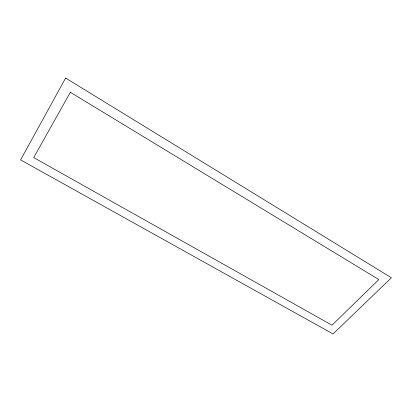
<?xml version="1.0" encoding="UTF-8"?>
<svg xmlns="http://www.w3.org/2000/svg" width="412" height="412" viewBox="0 0 412 412"><rect width="100%" height="100%" fill="white"/><g stroke="black" fill="none" stroke-linecap="round" stroke-linejoin="round"><path stroke-width="0.62" d="M65.621 78.053L20.6 159.902L333.051 333.947L391.4 277.776L65.621 78.053M70.364 92.293L33.696 157.575L331.979 325.207L378.839 279.573L70.364 92.293"/></g></svg>
